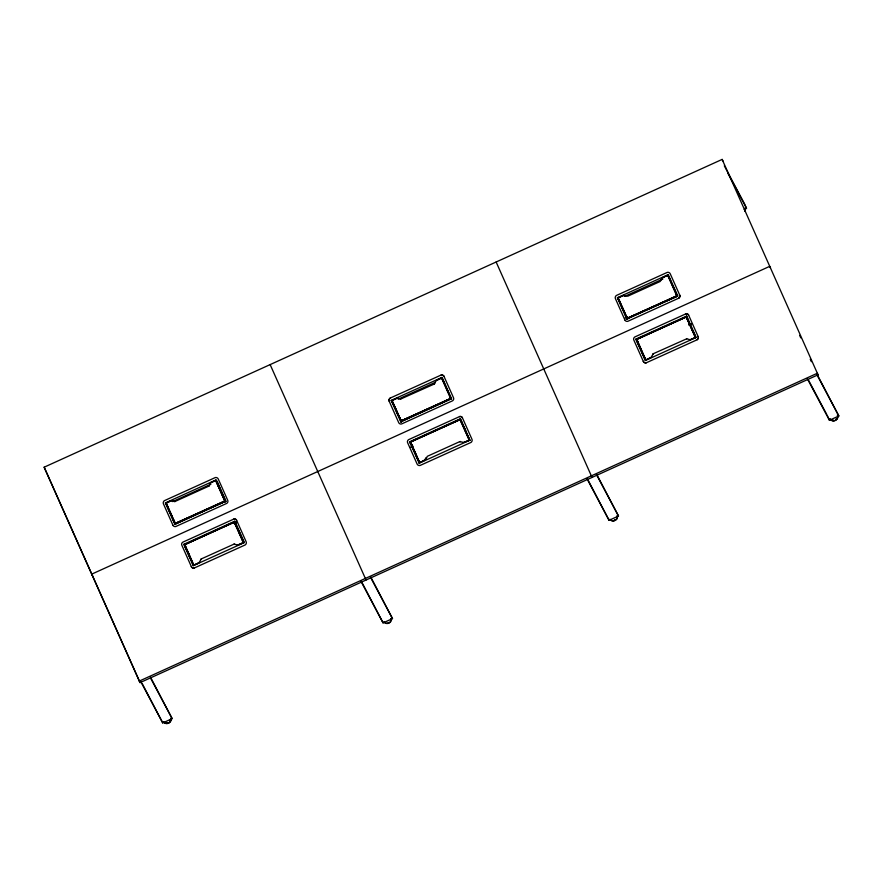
<?xml version="1.0" encoding="UTF-8"?>
<svg xmlns="http://www.w3.org/2000/svg" width="883" height="883" viewBox="0 0 883 883"><rect width="100%" height="100%" fill="white"/><g stroke="black" fill="none" stroke-linecap="round" stroke-linejoin="round"><path stroke-width="1.32" d="M171.026 718.409C172.108 722.603 165.905 725.495 163.443 721.897L165.739 723.453A4.238 3.996 -28 0 0 171.026 718.409L170.872 718.674M744.612 211.412L745.395 208.057L744.656 208.565M169.889 721.345L170.088 720.131M436.401 380.297L434.028 384.149L400.661 399.05M424.546 460.407C411.809 465.672 426.754 461.136 427.184 456.379L459.613 441.699L464.016 442.427M424.811 460.22L425.893 457.758M171.059 500.749L165.916 503.167L175.474 524.502L166.048 503.1L171.368 500.672L174.845 501.621M238.178 544.954L233.774 544.237L201.346 558.906L198.973 562.747L193.565 565.341L184.613 544.723M193.565 565.341L184.58 544.789M224.801 501.158L215.673 480.44L210.816 482.648L208.973 486.125M441.677 377.913L451.445 399.204L450.628 398.41L401.136 420.882L401.312 421.975M410.452 442.195L419.403 462.813L410.286 442.317L411.014 443.421M627.383 319.282L617.957 297.847L623.332 295.43L627.769 296.191L660.175 281.478L662.548 277.637L667.912 275.176M617.957 298.068L627.592 319.238L626.466 316.809M626.334 316.876L627.46 319.26L627.184 318.333M645.605 360.253L636.709 339.403L686.444 316.865L695.616 337.549M676.786 295.971L667.669 275.242L662.57 277.67M686.135 316.942L636.709 339.171L645.837 359.944L650.937 357.516M686.698 338.807L653.332 353.708L650.959 357.549M391.368 618.508L390.65 618.895M837.57 416.014L837.382 414.977M614.182 520.23L615.208 519.469M835.561 419.436L836.587 418.674M208.951 486.08L174.823 501.577M441.941 377.979L436.224 380.562M434.028 384.149L434.789 383.553M200.573 559.491L201.368 558.939M652.57 354.304L653.332 353.708M175.088 523.542L225.033 500.871M397.207 398.145L391.754 400.628L401.136 420.882M193.62 565.23L198.708 562.935M410.341 442.206L460.297 419.524L469.458 440.22L467.835 436.136M627.073 318.344L677.151 295.706L667.835 275.242M645.605 360.032L650.694 357.736M617.217 516.047L616.643 516.301M722.139 159.404L818.044 374.822L140.055 682.625L44.15 467.195L722.139 159.404L722.945 160.927M744.159 209.37L746.51 208.3L744.535 203.841L724.314 165.816M444.017 376.423L453.542 397.825A2.539 2.395 -28 0 1 452.504 400.827L401.633 423.928A2.539 2.395 -28 0 1 398.73 422.703L389.215 401.301A2.726 2.572 -28 0 1 390.154 398.101L441.059 375.065A2.726 2.572 -28 0 1 444.017 376.423L444.05 376.478A2.726 2.572 -28 0 0 441.059 375.065L441.059 375.065M165.375 502.913L216.247 479.822L225.772 501.235L174.9 524.325L165.408 502.968M400.959 422.085L391.18 400.407L442.074 377.372L451.577 399.105M215.695 480.484L210.816 482.648M396.897 398.222L391.754 400.628L401.136 421.544M436.677 380.165L441.533 377.957L450.661 398.697M668.1 275.308L668.398 275.949L667.967 275.364M215.673 480.44L225.474 501.798L216.225 480.76M172.638 501.588L210.916 484.204M398.189 399.182L435.242 382.361M624.623 296.39L662.901 279.006M174.348 522.074L174.547 522.46M224.205 498.994L224.834 500.065L224.348 499.37M400.165 419.116L400.672 420.242L400.187 419.546M676.19 293.796L676.698 294.933L676.466 294.116M624.976 318.134L627.493 316.997M450.187 396.842L450.529 397.173M626.179 316.5L626.676 317.207M166.181 502.913L175.32 523.453L224.735 501.014M215.838 480.44L224.955 500.937M392.019 400.385L401.158 420.926L450.573 398.487M676.72 295.827L627.305 318.255L618.166 297.714L623.674 295.518M175.397 523.42L224.988 501.555M401.235 420.893L450.683 398.73M627.383 318.222L676.985 296.357M175.827 523.807L224.9 501.378M401.5 421.423L450.738 398.851M627.504 318.454L676.886 296.191M400.705 421.82L451.566 398.719M677.758 296.037L626.864 319.072L617.372 297.714L668.243 274.624L677.736 295.982M172.936 525.219L163.443 503.862A2.726 2.572 -28 0 1 164.381 500.672L215.253 477.582A2.726 2.572 -28 0 1 218.211 478.928L227.737 500.341A2.539 2.395 -28 0 1 226.732 503.398L175.86 526.489A2.539 2.395 -28 0 1 172.936 525.219L172.902 525.164M624.921 320.021L615.429 298.664A2.726 2.572 -28 0 1 616.378 295.474L667.25 272.383A2.726 2.572 -28 0 1 670.208 273.73L679.733 295.143A2.539 2.395 -28 0 1 678.729 298.2L627.857 321.291A2.539 2.395 -28 0 1 624.921 320.021L624.899 319.966M233.719 519.116L233.697 519.061A2.539 2.395 -28 0 1 236.622 520.33L236.655 520.385A2.539 2.395 -28 0 0 233.719 519.116L182.825 542.151A2.539 2.395 -28 0 0 181.821 545.208L191.346 566.621A2.726 2.572 -28 0 0 194.337 568.034L194.304 567.979A2.726 2.572 -28 0 1 191.313 566.566L191.346 566.621M459.524 416.61L408.619 439.646A2.539 2.395 -28 0 0 407.615 442.703L417.118 464.061A2.726 2.572 -28 0 0 420.098 465.462L471.003 442.427A2.726 2.572 -28 0 0 471.941 439.237L462.427 417.825A2.539 2.395 -28 0 0 459.491 416.555L459.524 416.61A2.539 2.395 -28 0 1 462.449 417.88L462.427 417.825M643.332 361.423L643.299 361.368A2.726 2.572 -28 0 0 646.29 362.781L646.323 362.836A2.726 2.572 -28 0 1 643.332 361.423L633.806 340.01A2.539 2.395 -28 0 1 634.811 336.953L685.716 313.918A2.539 2.395 -28 0 1 688.619 315.132L688.641 315.187A2.539 2.395 -28 0 0 685.716 313.918L685.716 313.918M234.657 521.224L244.183 542.637L193.278 565.672L183.785 544.314L234.69 521.279L243.874 541.643M419.359 463.487L409.591 441.809L460.451 418.719L469.988 440.507M686.676 316.081L635.782 339.127L645.296 360.529L696.168 337.438L686.643 316.026L687.482 317.604M419.69 462.615L410.551 441.831L459.888 419.436L469.182 440.142L463.994 442.383M184.735 544.645L234.238 522.173M243.62 542.747L234.591 522.085L242.957 541.213M410.551 441.853L460.076 419.646M636.444 339.646L645.683 360.087M636.731 339.447L686.223 316.975M243.752 542.692L234.591 522.085L184.713 544.601L185.386 546.919M234.061 523.255L236.578 522.118M185.386 546.411L185.739 547.67L185.518 546.853M411.224 444.392L419.591 462.847L410.418 442.262M461.081 421.312L461.721 422.383L461.235 421.688M687.382 319.017L686.886 317.792M235.882 524.91L235.397 523.707L235.728 524.535M411.357 444.326L411.566 444.712M687.515 318.951L687.592 319.403M410.463 447.206L412.99 446.125M688.872 324.778L691.378 323.642M688.972 324.999L691.477 323.851M464.326 442.35L469.59 440.164M469.48 439.877L467.703 436.191M237.869 544.91L243.565 542.559M690.142 339.712L695.738 337.494M419.105 463.222L469.977 440.12M194.304 567.979L245.198 544.932A2.726 2.572 -28 0 0 246.147 541.743L236.622 520.33M646.29 362.781L697.195 339.734A2.726 2.572 -28 0 0 698.133 336.544L688.619 315.132M139.249 681.102L817.239 373.299L818.044 374.822M140.618 681.334L162.737 722.923L172.152 718.652L150.32 676.853M360.97 581.312L383.079 622.901L392.505 618.63L370.661 576.831M586.963 478.707L609.082 520.308L618.497 516.025L596.654 474.237M807.316 378.675L829.435 420.264L838.85 415.992L817.018 374.193M459.613 441.699L460.54 441.478M234.679 543.961L233.774 544.237M386.081 623.431L390.165 622.316L391.379 618.387A4.238 3.996 -28 0 1 386.081 623.431L383.796 621.875L384.789 622.857M832.051 419.911L833.298 420.054M166.6 722.713L167.836 722.857M686.665 338.763L690.175 339.756M397.184 398.101L400.683 399.094M171.677 500.716L173.885 501.445M830.141 419.237C832.603 422.836 838.806 419.944 837.724 415.75A4.238 3.996 -28 0 1 832.437 420.794L829.921 418.752M727.934 173.366L746.51 208.3M770.495 267.88L769.689 266.357L91.7 574.149L92.505 575.672M816.731 374.392L838.85 415.992M808.232 379.668L826.808 414.602M679.733 295.143L679.7 295.088A2.539 2.395 -28 0 1 678.696 298.145L678.729 298.2M698.111 336.489L698.133 336.544A2.726 2.572 -28 0 1 697.162 339.679L697.195 339.734M686.19 317.063L695.34 337.472L690.484 339.679M596.378 474.436L618.497 516.025M592.052 477.427L496.136 261.997M587.239 478.509L609.082 520.308M391.942 400.672L401.445 421.908M390.154 398.101L390.187 398.156A2.726 2.572 -28 0 0 389.237 401.357L389.237 401.357M391.18 400.407L392.019 401.986M409.591 441.809L410.429 443.387M370.385 577.029L392.505 618.63M366.059 580.021L270.143 364.602M361.887 582.305L383.079 622.901M225.033 500.959L225.474 501.798L216.412 481.147M234.459 522.151L235.264 523.774M238.487 544.877L243.322 542.626L234.05 521.963L184.823 544.601M184.867 544.656L193.852 565.142M44.15 467.195L140.055 682.625M150.662 678.243L172.152 718.652M142.174 683.541L162.737 722.923M687.239 318.642L687.868 319.712M626.312 316.445L626.82 317.571M637.868 342.416L637.515 341.655M637.736 342.472L637.018 340.43L637.383 341.721M450.319 396.787L450.672 397.538M411.213 443.95L411.71 445.087M174.194 521.698L174.834 522.769M687.04 318.112L695.506 337.262M668.398 275.949L676.676 294.503M622.647 308.145L623.707 310.518M622.515 308.2L623.575 310.573M443.31 380.992L444.37 383.365M450.22 396.412L451.445 399.16M450.087 396.478L451.312 399.271M392.769 402.505L401.268 421.489M168.002 507.405L166.401 503.851L167.869 507.471M170.121 512.151L171.721 515.716M173.311 519.27L174.9 522.824M169.989 512.217L171.589 515.771M173.178 519.325L174.768 522.891M799.645 335.352L800.76 337.858M810.241 359.193L811.356 361.699M827.448 415.816L829.435 420.264M617.647 297.659L627.14 319.017M636.047 339.072L645.539 360.419M441.831 377.483L451.323 398.829M460.242 418.884L469.734 440.242M217.086 481.401L226.026 501.5M165.651 502.857L175.143 524.215M184.061 544.27L193.554 565.617M687.382 318.509L695.627 337.207M643.983 356.169L645.076 358.664M464.535 428.663L466.18 432.394M464.403 428.719L466.047 432.46M188.145 552.637L189.238 555.131M188.013 552.703L189.657 556.445M745.395 208.057A4.238 3.996 -28 0 1 745.042 210.827M617.449 517.195C617.074 520.782 611.897 522.306 609.789 519.281L612.074 520.827A4.238 3.996 -28 0 0 617.372 515.793L617.449 517.195"/></g></svg>
